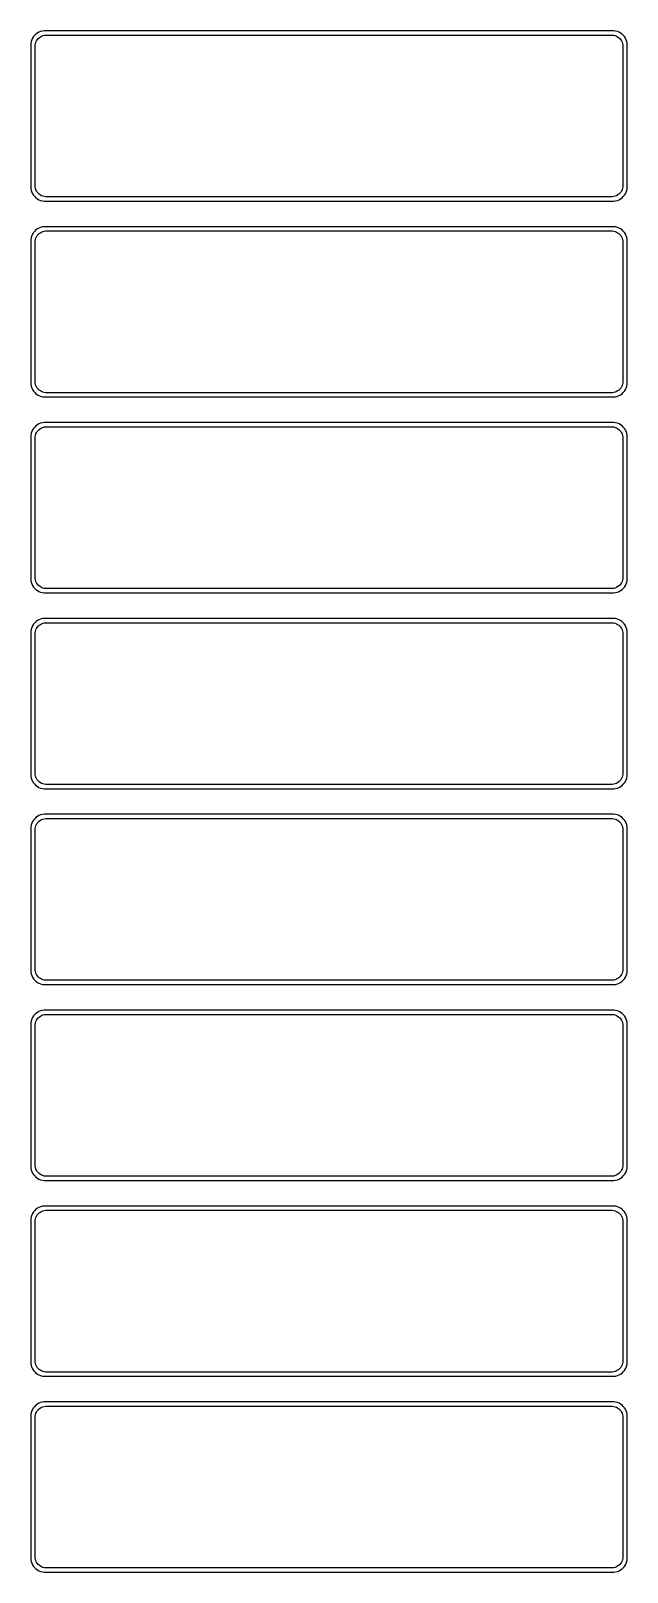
# Model space of a CAD drawing. Header units: metres. Extents: x -105 to 105, y 1005 to 2031.
# Drawn here: x -105 to 105, y 1488 to 2031 of the extents above; entities that cross this region are included whole.
import ezdxf

# ---------------------------------------------------------------- set-up
doc = ezdxf.new("R2010")
doc.units = ezdxf.units.M

msp = doc.modelspace()

# ---------------------------------------------------------------- linework, layer by layer
for p, q in [((-101.545, 2030.76), (-102.129, 2030.52)), ((-100.937, 2030.91), (-101.545, 2030.76)), ((-100.314, 2030.99), (-100.937, 2030.91)), ((100.314, 2030.99), (-100.314, 2030.99)), ((100.937, 2030.91), (100.314, 2030.99)), ((101.545, 2030.76), (100.937, 2030.91)), ((102.129, 2030.52), (101.545, 2030.76)), ((-104.961, 2026.63), (-105, 2026)), ((-105, 2026), (-105, 1976)), ((-104.843, 2027.24), (-104.961, 2026.63)), ((-104.649, 2027.84), (-104.843, 2027.24)), ((-104.382, 2028.41), (-104.649, 2027.84)), ((-104.045, 2028.94), (-104.382, 2028.41)), ((-103.645, 2029.42), (-104.045, 2028.94)), ((-103.187, 2029.85), (-103.645, 2029.42)), ((-103.5, 2025.5), (-103.468, 2026)), ((-103.5, 1976.5), (-103.5, 2025.5)), ((-103.468, 2026), (-103.374, 2026.49)), ((-103.374, 2026.49), (-103.219, 2026.97)), ((-103.219, 2026.97), (-103.005, 2027.43)), ((-102.679, 2030.22), (-103.187, 2029.85)), ((-103.005, 2027.43), (-102.736, 2027.85)), ((-102.736, 2027.85), (-102.416, 2028.24)), ((-102.129, 2030.52), (-102.679, 2030.22)), ((-102.416, 2028.24), (-102.05, 2028.58)), ((-102.05, 2028.58), (-101.643, 2028.88)), ((-101.643, 2028.88), (-101.203, 2029.12)), ((-101.203, 2029.12), (-100.736, 2029.3)), ((-100.736, 2029.3), (-100.25, 2029.43)), ((-100.25, 2029.43), (-99.7512, 2029.49)), ((-99.7512, 2029.49), (99.7512, 2029.49)), ((99.7512, 2029.49), (100.25, 2029.43)), ((100.25, 2029.43), (100.736, 2029.3)), ((100.736, 2029.3), (101.203, 2029.12)), ((101.203, 2029.12), (101.643, 2028.88)), ((101.643, 2028.88), (102.05, 2028.58)), ((102.05, 2028.58), (102.416, 2028.24)), ((102.679, 2030.22), (102.129, 2030.52)), ((102.416, 2028.24), (102.736, 2027.85)), ((103.187, 2029.85), (102.679, 2030.22)), ((102.736, 2027.85), (103.005, 2027.43)), ((103.005, 2027.43), (103.219, 2026.97)), ((103.645, 2029.42), (103.187, 2029.85)), ((103.219, 2026.97), (103.374, 2026.49)), ((103.374, 2026.49), (103.468, 2026)), ((103.468, 2026), (103.5, 2025.5)), ((103.5, 2025.5), (103.5, 1976.5)), ((104.045, 2028.94), (103.645, 2029.42)), ((104.382, 2028.41), (104.045, 2028.94)), ((104.649, 2027.84), (104.382, 2028.41)), ((104.843, 2027.24), (104.649, 2027.84)), ((104.961, 2026.63), (104.843, 2027.24)), ((105, 2026), (104.961, 2026.63)), ((105, 1976), (105, 2026)), ((-103.468, 1976), (-103.5, 1976.5)), ((103.5, 1976.5), (103.468, 1976)), ((-105, 1976), (-104.961, 1975.37)), ((-104.961, 1975.37), (-104.843, 1974.76)), ((-104.843, 1974.76), (-104.649, 1974.16)), ((-104.649, 1974.16), (-104.382, 1973.59)), ((-104.382, 1973.59), (-104.045, 1973.06)), ((-104.045, 1973.06), (-103.645, 1972.58)), ((-103.645, 1972.58), (-103.187, 1972.15)), ((-103.374, 1975.51), (-103.468, 1976)), ((-103.219, 1975.03), (-103.374, 1975.51)), ((-103.005, 1974.57), (-103.219, 1975.03)), ((-103.187, 1972.15), (-102.679, 1971.78)), ((-102.736, 1974.15), (-103.005, 1974.57)), ((-102.416, 1973.76), (-102.736, 1974.15)), ((-102.679, 1971.78), (-102.129, 1971.48)), ((-102.05, 1973.42), (-102.416, 1973.76)), ((-102.129, 1971.48), (-101.545, 1971.24)), ((-101.643, 1973.12), (-102.05, 1973.42)), ((-101.203, 1972.88), (-101.643, 1973.12)), ((-101.545, 1971.24), (-100.937, 1971.09)), ((-100.736, 1972.7), (-101.203, 1972.88)), ((-100.937, 1971.09), (-100.314, 1971.01)), ((-100.25, 1972.57), (-100.736, 1972.7)), ((-99.7512, 1972.51), (-100.25, 1972.57)), ((99.7512, 1972.51), (-99.7512, 1972.51)), ((100.25, 1972.57), (99.7512, 1972.51)), ((100.736, 1972.7), (100.25, 1972.57)), ((100.314, 1971.01), (100.937, 1971.09)), ((101.203, 1972.88), (100.736, 1972.7)), ((100.937, 1971.09), (101.545, 1971.24)), ((101.643, 1973.12), (101.203, 1972.88)), ((101.545, 1971.24), (102.129, 1971.48)), ((102.05, 1973.42), (101.643, 1973.12)), ((102.416, 1973.76), (102.05, 1973.42)), ((102.129, 1971.48), (102.679, 1971.78)), ((102.736, 1974.15), (102.416, 1973.76)), ((102.679, 1971.78), (103.187, 1972.15)), ((103.005, 1974.57), (102.736, 1974.15)), ((103.219, 1975.03), (103.005, 1974.57)), ((103.187, 1972.15), (103.645, 1972.58)), ((103.374, 1975.51), (103.219, 1975.03)), ((103.468, 1976), (103.374, 1975.51)), ((103.645, 1972.58), (104.045, 1973.06)), ((104.045, 1973.06), (104.382, 1973.59)), ((104.382, 1973.59), (104.649, 1974.16)), ((104.649, 1974.16), (104.843, 1974.76)), ((104.843, 1974.76), (104.961, 1975.37)), ((104.961, 1975.37), (105, 1976)), ((-100.314, 1971.01), (100.314, 1971.01)), ((-103.645, 1960.42), (-104.045, 1959.94)), ((-103.187, 1960.85), (-103.645, 1960.42)), ((-102.679, 1961.22), (-103.187, 1960.85)), ((-102.129, 1961.52), (-102.679, 1961.22)), ((-101.545, 1961.76), (-102.129, 1961.52)), ((-100.937, 1961.91), (-101.545, 1961.76)), ((-101.203, 1960.12), (-100.736, 1960.3)), ((-100.314, 1961.99), (-100.937, 1961.91)), ((-100.736, 1960.3), (-100.25, 1960.43)), ((100.314, 1961.99), (-100.314, 1961.99)), ((-100.25, 1960.43), (-99.7512, 1960.49)), ((-99.7512, 1960.49), (99.7512, 1960.49)), ((99.7512, 1960.49), (100.25, 1960.43)), ((100.25, 1960.43), (100.736, 1960.3)), ((100.937, 1961.91), (100.314, 1961.99)), ((100.736, 1960.3), (101.203, 1960.12)), ((101.545, 1961.76), (100.937, 1961.91)), ((102.129, 1961.52), (101.545, 1961.76)), ((102.679, 1961.22), (102.129, 1961.52)), ((103.187, 1960.85), (102.679, 1961.22)), ((103.645, 1960.42), (103.187, 1960.85)), ((104.045, 1959.94), (103.645, 1960.42)), ((-104.961, 1957.63), (-105, 1957)), ((-105, 1957), (-105, 1907)), ((-104.843, 1958.24), (-104.961, 1957.63)), ((-104.649, 1958.84), (-104.843, 1958.24)), ((-104.382, 1959.41), (-104.649, 1958.84)), ((-104.045, 1959.94), (-104.382, 1959.41)), ((-103.5, 1956.5), (-103.468, 1957)), ((-103.5, 1907.5), (-103.5, 1956.5)), ((-103.468, 1957), (-103.374, 1957.49)), ((-103.374, 1957.49), (-103.219, 1957.97)), ((-103.219, 1957.97), (-103.005, 1958.43)), ((-103.005, 1958.43), (-102.736, 1958.85)), ((-102.736, 1958.85), (-102.416, 1959.24)), ((-102.416, 1959.24), (-102.05, 1959.58)), ((-102.05, 1959.58), (-101.643, 1959.88)), ((-101.643, 1959.88), (-101.203, 1960.12)), ((101.203, 1960.12), (101.643, 1959.88)), ((101.643, 1959.88), (102.05, 1959.58)), ((102.05, 1959.58), (102.416, 1959.24)), ((102.416, 1959.24), (102.736, 1958.85)), ((102.736, 1958.85), (103.005, 1958.43)), ((103.005, 1958.43), (103.219, 1957.97)), ((103.219, 1957.97), (103.374, 1957.49)), ((103.374, 1957.49), (103.468, 1957)), ((103.468, 1957), (103.5, 1956.5)), ((103.5, 1956.5), (103.5, 1907.5)), ((104.382, 1959.41), (104.045, 1959.94)), ((104.649, 1958.84), (104.382, 1959.41)), ((104.843, 1958.24), (104.649, 1958.84)), ((104.961, 1957.63), (104.843, 1958.24)), ((105, 1957), (104.961, 1957.63)), ((105, 1907), (105, 1957)), ((-105, 1907), (-104.961, 1906.37)), ((-104.961, 1906.37), (-104.843, 1905.76)), ((-103.468, 1907), (-103.5, 1907.5)), ((-103.374, 1906.51), (-103.468, 1907)), ((-103.219, 1906.03), (-103.374, 1906.51)), ((-103.005, 1905.57), (-103.219, 1906.03)), ((103.219, 1906.03), (103.005, 1905.57)), ((103.374, 1906.51), (103.219, 1906.03)), ((103.468, 1907), (103.374, 1906.51)), ((103.5, 1907.5), (103.468, 1907)), ((104.843, 1905.76), (104.961, 1906.37)), ((104.961, 1906.37), (105, 1907)), ((-104.843, 1905.76), (-104.649, 1905.16)), ((-104.649, 1905.16), (-104.382, 1904.59)), ((-104.382, 1904.59), (-104.045, 1904.06)), ((-104.045, 1904.06), (-103.645, 1903.58)), ((-103.645, 1903.58), (-103.187, 1903.15)), ((-103.187, 1903.15), (-102.679, 1902.78)), ((-102.736, 1905.15), (-103.005, 1905.57)), ((-102.416, 1904.76), (-102.736, 1905.15)), ((-102.679, 1902.78), (-102.129, 1902.48)), ((-102.05, 1904.42), (-102.416, 1904.76)), ((-102.129, 1902.48), (-101.545, 1902.24)), ((-101.643, 1904.12), (-102.05, 1904.42)), ((-101.203, 1903.88), (-101.643, 1904.12)), ((-101.545, 1902.24), (-100.937, 1902.09)), ((-100.736, 1903.7), (-101.203, 1903.88)), ((-100.937, 1902.09), (-100.314, 1902.01)), ((-100.25, 1903.57), (-100.736, 1903.7)), ((-100.314, 1902.01), (100.314, 1902.01)), ((-99.7512, 1903.51), (-100.25, 1903.57)), ((99.7512, 1903.51), (-99.7512, 1903.51)), ((100.25, 1903.57), (99.7512, 1903.51)), ((100.736, 1903.7), (100.25, 1903.57)), ((100.314, 1902.01), (100.937, 1902.09)), ((101.203, 1903.88), (100.736, 1903.7)), ((100.937, 1902.09), (101.545, 1902.24)), ((101.643, 1904.12), (101.203, 1903.88)), ((101.545, 1902.24), (102.129, 1902.48)), ((102.05, 1904.42), (101.643, 1904.12)), ((102.416, 1904.76), (102.05, 1904.42)), ((102.129, 1902.48), (102.679, 1902.78)), ((102.736, 1905.15), (102.416, 1904.76)), ((102.679, 1902.78), (103.187, 1903.15)), ((103.005, 1905.57), (102.736, 1905.15)), ((103.187, 1903.15), (103.645, 1903.58)), ((103.645, 1903.58), (104.045, 1904.06)), ((104.045, 1904.06), (104.382, 1904.59)), ((104.382, 1904.59), (104.649, 1905.16)), ((104.649, 1905.16), (104.843, 1905.76)), ((-104.649, 1889.84), (-104.843, 1889.24)), ((-104.382, 1890.41), (-104.649, 1889.84)), ((-104.045, 1890.94), (-104.382, 1890.41)), ((-103.645, 1891.42), (-104.045, 1890.94)), ((-103.187, 1891.85), (-103.645, 1891.42)), ((-102.679, 1892.22), (-103.187, 1891.85)), ((-103.005, 1889.43), (-102.736, 1889.85)), ((-102.736, 1889.85), (-102.416, 1890.24)), ((-102.129, 1892.52), (-102.679, 1892.22)), ((-102.416, 1890.24), (-102.05, 1890.58)), ((-101.545, 1892.76), (-102.129, 1892.52)), ((-102.05, 1890.58), (-101.643, 1890.88)), ((-101.643, 1890.88), (-101.203, 1891.12)), ((-100.937, 1892.91), (-101.545, 1892.76)), ((-101.203, 1891.12), (-100.736, 1891.3)), ((-100.314, 1892.99), (-100.937, 1892.91)), ((-100.736, 1891.3), (-100.25, 1891.43)), ((100.314, 1892.99), (-100.314, 1892.99)), ((-100.25, 1891.43), (-99.7512, 1891.49)), ((-99.7512, 1891.49), (99.7512, 1891.49)), ((99.7512, 1891.49), (100.25, 1891.43)), ((100.25, 1891.43), (100.736, 1891.3)), ((100.937, 1892.91), (100.314, 1892.99)), ((100.736, 1891.3), (101.203, 1891.12)), ((101.545, 1892.76), (100.937, 1892.91)), ((101.203, 1891.12), (101.643, 1890.88)), ((102.129, 1892.52), (101.545, 1892.76)), ((101.643, 1890.88), (102.05, 1890.58)), ((102.05, 1890.58), (102.416, 1890.24)), ((102.679, 1892.22), (102.129, 1892.52)), ((102.416, 1890.24), (102.736, 1889.85)), ((103.187, 1891.85), (102.679, 1892.22)), ((102.736, 1889.85), (103.005, 1889.43)), ((103.645, 1891.42), (103.187, 1891.85)), ((104.045, 1890.94), (103.645, 1891.42)), ((104.382, 1890.41), (104.045, 1890.94)), ((104.649, 1889.84), (104.382, 1890.41)), ((104.843, 1889.24), (104.649, 1889.84)), ((-104.961, 1888.63), (-105, 1888)), ((-105, 1888), (-105, 1838)), ((-104.843, 1889.24), (-104.961, 1888.63)), ((-103.5, 1887.5), (-103.468, 1888)), ((-103.5, 1838.5), (-103.5, 1887.5)), ((-103.468, 1888), (-103.374, 1888.49)), ((-103.374, 1888.49), (-103.219, 1888.97)), ((-103.219, 1888.97), (-103.005, 1889.43)), ((103.005, 1889.43), (103.219, 1888.97)), ((103.219, 1888.97), (103.374, 1888.49)), ((103.374, 1888.49), (103.468, 1888)), ((103.468, 1888), (103.5, 1887.5)), ((103.5, 1887.5), (103.5, 1838.5)), ((104.961, 1888.63), (104.843, 1889.24)), ((105, 1888), (104.961, 1888.63)), ((105, 1838), (105, 1888)), ((-105, 1838), (-104.961, 1837.37)), ((-104.961, 1837.37), (-104.843, 1836.76)), ((-104.843, 1836.76), (-104.649, 1836.16)), ((-104.649, 1836.16), (-104.382, 1835.59)), ((-104.382, 1835.59), (-104.045, 1835.06)), ((-103.468, 1838), (-103.5, 1838.5)), ((-103.374, 1837.51), (-103.468, 1838)), ((-103.219, 1837.03), (-103.374, 1837.51)), ((-103.005, 1836.57), (-103.219, 1837.03)), ((-102.736, 1836.15), (-103.005, 1836.57)), ((-102.416, 1835.76), (-102.736, 1836.15)), ((-102.05, 1835.42), (-102.416, 1835.76)), ((-101.643, 1835.12), (-102.05, 1835.42)), ((102.05, 1835.42), (101.643, 1835.12)), ((102.416, 1835.76), (102.05, 1835.42)), ((102.736, 1836.15), (102.416, 1835.76)), ((103.005, 1836.57), (102.736, 1836.15)), ((103.219, 1837.03), (103.005, 1836.57)), ((103.374, 1837.51), (103.219, 1837.03)), ((103.468, 1838), (103.374, 1837.51)), ((103.5, 1838.5), (103.468, 1838)), ((104.045, 1835.06), (104.382, 1835.59)), ((104.382, 1835.59), (104.649, 1836.16)), ((104.649, 1836.16), (104.843, 1836.76)), ((104.843, 1836.76), (104.961, 1837.37)), ((104.961, 1837.37), (105, 1838)), ((-104.045, 1835.06), (-103.645, 1834.58)), ((-103.645, 1834.58), (-103.187, 1834.15)), ((-103.187, 1834.15), (-102.679, 1833.78)), ((-102.679, 1833.78), (-102.129, 1833.48)), ((-102.129, 1833.48), (-101.545, 1833.24)), ((-101.203, 1834.88), (-101.643, 1835.12)), ((-101.545, 1833.24), (-100.937, 1833.09)), ((-100.736, 1834.7), (-101.203, 1834.88)), ((-100.937, 1833.09), (-100.314, 1833.01)), ((-100.25, 1834.57), (-100.736, 1834.7)), ((-100.314, 1833.01), (100.314, 1833.01)), ((-99.7512, 1834.51), (-100.25, 1834.57)), ((99.7512, 1834.51), (-99.7512, 1834.51)), ((100.25, 1834.57), (99.7512, 1834.51)), ((100.736, 1834.7), (100.25, 1834.57)), ((100.314, 1833.01), (100.937, 1833.09)), ((101.203, 1834.88), (100.736, 1834.7)), ((100.937, 1833.09), (101.545, 1833.24)), ((101.643, 1835.12), (101.203, 1834.88)), ((101.545, 1833.24), (102.129, 1833.48)), ((102.129, 1833.48), (102.679, 1833.78)), ((102.679, 1833.78), (103.187, 1834.15)), ((103.187, 1834.15), (103.645, 1834.58)), ((103.645, 1834.58), (104.045, 1835.06)), ((-104.961, 1819.63), (-105, 1819)), ((-105, 1819), (-105, 1769)), ((-104.843, 1820.24), (-104.961, 1819.63)), ((-104.649, 1820.84), (-104.843, 1820.24)), ((-104.382, 1821.41), (-104.649, 1820.84)), ((-104.045, 1821.94), (-104.382, 1821.41)), ((-103.645, 1822.42), (-104.045, 1821.94)), ((-103.187, 1822.85), (-103.645, 1822.42)), ((-103.5, 1818.5), (-103.468, 1819)), ((-103.468, 1819), (-103.374, 1819.49)), ((-103.374, 1819.49), (-103.219, 1819.97)), ((-103.219, 1819.97), (-103.005, 1820.43)), ((-102.679, 1823.22), (-103.187, 1822.85)), ((-103.005, 1820.43), (-102.736, 1820.85)), ((-102.736, 1820.85), (-102.416, 1821.24)), ((-102.129, 1823.52), (-102.679, 1823.22)), ((-102.416, 1821.24), (-102.05, 1821.58)), ((-101.545, 1823.76), (-102.129, 1823.52)), ((-102.05, 1821.58), (-101.643, 1821.88)), ((-101.643, 1821.88), (-101.203, 1822.12)), ((-100.937, 1823.91), (-101.545, 1823.76)), ((-101.203, 1822.12), (-100.736, 1822.3)), ((-100.314, 1823.99), (-100.937, 1823.91)), ((-100.736, 1822.3), (-100.25, 1822.43)), ((100.314, 1823.99), (-100.314, 1823.99)), ((-100.25, 1822.43), (-99.7512, 1822.49)), ((-99.7512, 1822.49), (99.7512, 1822.49)), ((99.7512, 1822.49), (100.25, 1822.43)), ((100.25, 1822.43), (100.736, 1822.3)), ((100.937, 1823.91), (100.314, 1823.99)), ((100.736, 1822.3), (101.203, 1822.12)), ((101.545, 1823.76), (100.937, 1823.91)), ((101.203, 1822.12), (101.643, 1821.88)), ((102.129, 1823.52), (101.545, 1823.76)), ((101.643, 1821.88), (102.05, 1821.58)), ((102.05, 1821.58), (102.416, 1821.24)), ((102.679, 1823.22), (102.129, 1823.52)), ((102.416, 1821.24), (102.736, 1820.85)), ((103.187, 1822.85), (102.679, 1823.22)), ((102.736, 1820.85), (103.005, 1820.43)), ((103.005, 1820.43), (103.219, 1819.97)), ((103.645, 1822.42), (103.187, 1822.85)), ((103.219, 1819.97), (103.374, 1819.49)), ((103.374, 1819.49), (103.468, 1819)), ((103.468, 1819), (103.5, 1818.5)), ((104.045, 1821.94), (103.645, 1822.42)), ((104.382, 1821.41), (104.045, 1821.94)), ((104.649, 1820.84), (104.382, 1821.41)), ((104.843, 1820.24), (104.649, 1820.84)), ((104.961, 1819.63), (104.843, 1820.24)), ((105, 1819), (104.961, 1819.63)), ((105, 1769), (105, 1819)), ((-103.5, 1769.5), (-103.5, 1818.5)), ((103.5, 1818.5), (103.5, 1769.5)), ((-105, 1769), (-104.961, 1768.37)), ((-104.961, 1768.37), (-104.843, 1767.76)), ((-104.843, 1767.76), (-104.649, 1767.16)), ((-104.649, 1767.16), (-104.382, 1766.59)), ((-104.382, 1766.59), (-104.045, 1766.06)), ((-104.045, 1766.06), (-103.645, 1765.58)), ((-103.645, 1765.58), (-103.187, 1765.15)), ((-103.468, 1769), (-103.5, 1769.5)), ((-103.374, 1768.51), (-103.468, 1769)), ((-103.219, 1768.03), (-103.374, 1768.51)), ((-103.005, 1767.57), (-103.219, 1768.03)), ((-103.187, 1765.15), (-102.679, 1764.78)), ((-102.736, 1767.15), (-103.005, 1767.57)), ((-102.416, 1766.76), (-102.736, 1767.15)), ((-102.679, 1764.78), (-102.129, 1764.48)), ((-102.05, 1766.42), (-102.416, 1766.76)), ((-101.643, 1766.12), (-102.05, 1766.42)), ((-101.203, 1765.88), (-101.643, 1766.12)), ((-100.736, 1765.7), (-101.203, 1765.88)), ((-100.25, 1765.57), (-100.736, 1765.7)), ((-99.7512, 1765.51), (-100.25, 1765.57)), ((99.7512, 1765.51), (-99.7512, 1765.51)), ((100.25, 1765.57), (99.7512, 1765.51)), ((100.736, 1765.7), (100.25, 1765.57)), ((101.203, 1765.88), (100.736, 1765.7)), ((101.643, 1766.12), (101.203, 1765.88)), ((102.05, 1766.42), (101.643, 1766.12)), ((102.416, 1766.76), (102.05, 1766.42)), ((102.129, 1764.48), (102.679, 1764.78)), ((102.736, 1767.15), (102.416, 1766.76)), ((102.679, 1764.78), (103.187, 1765.15)), ((103.005, 1767.57), (102.736, 1767.15)), ((103.219, 1768.03), (103.005, 1767.57)), ((103.187, 1765.15), (103.645, 1765.58)), ((103.374, 1768.51), (103.219, 1768.03)), ((103.468, 1769), (103.374, 1768.51)), ((103.5, 1769.5), (103.468, 1769)), ((103.645, 1765.58), (104.045, 1766.06)), ((104.045, 1766.06), (104.382, 1766.59)), ((104.382, 1766.59), (104.649, 1767.16)), ((104.649, 1767.16), (104.843, 1767.76)), ((104.843, 1767.76), (104.961, 1768.37)), ((104.961, 1768.37), (105, 1769)), ((-102.129, 1764.48), (-101.545, 1764.24)), ((-101.545, 1764.24), (-100.937, 1764.09)), ((-100.937, 1764.09), (-100.314, 1764.01)), ((-100.314, 1764.01), (100.314, 1764.01)), ((100.314, 1764.01), (100.937, 1764.09)), ((100.937, 1764.09), (101.545, 1764.24)), ((101.545, 1764.24), (102.129, 1764.48)), ((-103.187, 1753.85), (-103.645, 1753.42)), ((-102.679, 1754.22), (-103.187, 1753.85)), ((-102.129, 1754.52), (-102.679, 1754.22)), ((-101.545, 1754.76), (-102.129, 1754.52)), ((-100.937, 1754.91), (-101.545, 1754.76)), ((-100.314, 1754.99), (-100.937, 1754.91)), ((100.314, 1754.99), (-100.314, 1754.99)), ((100.937, 1754.91), (100.314, 1754.99)), ((101.545, 1754.76), (100.937, 1754.91)), ((102.129, 1754.52), (101.545, 1754.76)), ((102.679, 1754.22), (102.129, 1754.52)), ((103.187, 1753.85), (102.679, 1754.22)), ((103.645, 1753.42), (103.187, 1753.85)), ((-104.961, 1750.63), (-105, 1750)), ((-105, 1750), (-105, 1700)), ((-104.843, 1751.24), (-104.961, 1750.63)), ((-104.649, 1751.84), (-104.843, 1751.24)), ((-104.382, 1752.41), (-104.649, 1751.84)), ((-104.045, 1752.94), (-104.382, 1752.41)), ((-103.645, 1753.42), (-104.045, 1752.94)), ((-103.5, 1749.5), (-103.468, 1750)), ((-103.5, 1700.5), (-103.5, 1749.5)), ((-103.468, 1750), (-103.374, 1750.49)), ((-103.374, 1750.49), (-103.219, 1750.97)), ((-103.219, 1750.97), (-103.005, 1751.43)), ((-103.005, 1751.43), (-102.736, 1751.85)), ((-102.736, 1751.85), (-102.416, 1752.24)), ((-102.416, 1752.24), (-102.05, 1752.58)), ((-102.05, 1752.58), (-101.643, 1752.88)), ((-101.643, 1752.88), (-101.203, 1753.12)), ((-101.203, 1753.12), (-100.736, 1753.3)), ((-100.736, 1753.3), (-100.25, 1753.43)), ((-100.25, 1753.43), (-99.7512, 1753.49)), ((-99.7512, 1753.49), (99.7512, 1753.49)), ((99.7512, 1753.49), (100.25, 1753.43)), ((100.25, 1753.43), (100.736, 1753.3)), ((100.736, 1753.3), (101.203, 1753.12)), ((101.203, 1753.12), (101.643, 1752.88)), ((101.643, 1752.88), (102.05, 1752.58)), ((102.05, 1752.58), (102.416, 1752.24)), ((102.416, 1752.24), (102.736, 1751.85)), ((102.736, 1751.85), (103.005, 1751.43)), ((103.005, 1751.43), (103.219, 1750.97)), ((103.219, 1750.97), (103.374, 1750.49)), ((103.374, 1750.49), (103.468, 1750)), ((103.468, 1750), (103.5, 1749.5)), ((103.5, 1749.5), (103.5, 1700.5)), ((104.045, 1752.94), (103.645, 1753.42)), ((104.382, 1752.41), (104.045, 1752.94)), ((104.649, 1751.84), (104.382, 1752.41)), ((104.843, 1751.24), (104.649, 1751.84)), ((104.961, 1750.63), (104.843, 1751.24)), ((105, 1750), (104.961, 1750.63)), ((105, 1700), (105, 1750)), ((-105, 1700), (-104.961, 1699.37)), ((-103.468, 1700), (-103.5, 1700.5)), ((-103.374, 1699.51), (-103.468, 1700)), ((103.468, 1700), (103.374, 1699.51)), ((103.5, 1700.5), (103.468, 1700)), ((104.961, 1699.37), (105, 1700)), ((-104.961, 1699.37), (-104.843, 1698.76)), ((-104.843, 1698.76), (-104.649, 1698.16)), ((-104.649, 1698.16), (-104.382, 1697.59)), ((-104.382, 1697.59), (-104.045, 1697.06)), ((-104.045, 1697.06), (-103.645, 1696.58)), ((-103.645, 1696.58), (-103.187, 1696.15)), ((-103.219, 1699.03), (-103.374, 1699.51)), ((-103.005, 1698.57), (-103.219, 1699.03)), ((-103.187, 1696.15), (-102.679, 1695.78)), ((-102.736, 1698.15), (-103.005, 1698.57)), ((-102.416, 1697.76), (-102.736, 1698.15)), ((-102.679, 1695.78), (-102.129, 1695.48)), ((-102.05, 1697.42), (-102.416, 1697.76)), ((-102.129, 1695.48), (-101.545, 1695.24)), ((-101.643, 1697.12), (-102.05, 1697.42)), ((-101.203, 1696.88), (-101.643, 1697.12)), ((-101.545, 1695.24), (-100.937, 1695.09)), ((-100.736, 1696.7), (-101.203, 1696.88)), ((-100.937, 1695.09), (-100.314, 1695.01)), ((-100.25, 1696.57), (-100.736, 1696.7)), ((-100.314, 1695.01), (100.314, 1695.01)), ((-99.7512, 1696.51), (-100.25, 1696.57)), ((99.7512, 1696.51), (-99.7512, 1696.51)), ((100.25, 1696.57), (99.7512, 1696.51)), ((100.736, 1696.7), (100.25, 1696.57)), ((100.314, 1695.01), (100.937, 1695.09)), ((101.203, 1696.88), (100.736, 1696.7)), ((100.937, 1695.09), (101.545, 1695.24)), ((101.643, 1697.12), (101.203, 1696.88)), ((101.545, 1695.24), (102.129, 1695.48)), ((102.05, 1697.42), (101.643, 1697.12)), ((102.416, 1697.76), (102.05, 1697.42)), ((102.129, 1695.48), (102.679, 1695.78)), ((102.736, 1698.15), (102.416, 1697.76)), ((102.679, 1695.78), (103.187, 1696.15)), ((103.005, 1698.57), (102.736, 1698.15)), ((103.219, 1699.03), (103.005, 1698.57)), ((103.187, 1696.15), (103.645, 1696.58)), ((103.374, 1699.51), (103.219, 1699.03)), ((103.645, 1696.58), (104.045, 1697.06)), ((104.045, 1697.06), (104.382, 1697.59)), ((104.382, 1697.59), (104.649, 1698.16)), ((104.649, 1698.16), (104.843, 1698.76)), ((104.843, 1698.76), (104.961, 1699.37)), ((-104.382, 1683.41), (-104.649, 1682.84)), ((-104.045, 1683.94), (-104.382, 1683.41)), ((-103.645, 1684.42), (-104.045, 1683.94)), ((-103.187, 1684.85), (-103.645, 1684.42)), ((-102.679, 1685.22), (-103.187, 1684.85)), ((-102.736, 1682.85), (-102.416, 1683.24)), ((-102.129, 1685.52), (-102.679, 1685.22)), ((-102.416, 1683.24), (-102.05, 1683.58)), ((-101.545, 1685.76), (-102.129, 1685.52)), ((-102.05, 1683.58), (-101.643, 1683.88)), ((-101.643, 1683.88), (-101.203, 1684.12)), ((-100.937, 1685.91), (-101.545, 1685.76)), ((-101.203, 1684.12), (-100.736, 1684.3)), ((-100.314, 1685.99), (-100.937, 1685.91)), ((-100.736, 1684.3), (-100.25, 1684.43)), ((100.314, 1685.99), (-100.314, 1685.99)), ((-100.25, 1684.43), (-99.7512, 1684.49)), ((-99.7512, 1684.49), (99.7512, 1684.49)), ((99.7512, 1684.49), (100.25, 1684.43)), ((100.25, 1684.43), (100.736, 1684.3)), ((100.937, 1685.91), (100.314, 1685.99)), ((100.736, 1684.3), (101.203, 1684.12)), ((101.545, 1685.76), (100.937, 1685.91)), ((101.203, 1684.12), (101.643, 1683.88)), ((102.129, 1685.52), (101.545, 1685.76)), ((101.643, 1683.88), (102.05, 1683.58)), ((102.05, 1683.58), (102.416, 1683.24)), ((102.679, 1685.22), (102.129, 1685.52)), ((102.416, 1683.24), (102.736, 1682.85)), ((103.187, 1684.85), (102.679, 1685.22)), ((103.645, 1684.42), (103.187, 1684.85)), ((104.045, 1683.94), (103.645, 1684.42)), ((104.382, 1683.41), (104.045, 1683.94)), ((104.649, 1682.84), (104.382, 1683.41)), ((-104.961, 1681.63), (-105, 1681)), ((-105, 1681), (-105, 1631)), ((-104.843, 1682.24), (-104.961, 1681.63)), ((-104.649, 1682.84), (-104.843, 1682.24)), ((-103.5, 1680.5), (-103.468, 1681)), ((-103.5, 1631.5), (-103.5, 1680.5)), ((-103.468, 1681), (-103.374, 1681.49)), ((-103.374, 1681.49), (-103.219, 1681.97)), ((-103.219, 1681.97), (-103.005, 1682.43)), ((-103.005, 1682.43), (-102.736, 1682.85)), ((102.736, 1682.85), (103.005, 1682.43)), ((103.005, 1682.43), (103.219, 1681.97)), ((103.219, 1681.97), (103.374, 1681.49)), ((103.374, 1681.49), (103.468, 1681)), ((103.468, 1681), (103.5, 1680.5)), ((103.5, 1680.5), (103.5, 1631.5)), ((104.843, 1682.24), (104.649, 1682.84)), ((104.961, 1681.63), (104.843, 1682.24)), ((105, 1681), (104.961, 1681.63)), ((105, 1631), (105, 1681)), ((-105, 1631), (-104.961, 1630.37)), ((-104.961, 1630.37), (-104.843, 1629.76)), ((-104.843, 1629.76), (-104.649, 1629.16)), ((-104.649, 1629.16), (-104.382, 1628.59)), ((-103.468, 1631), (-103.5, 1631.5)), ((-103.374, 1630.51), (-103.468, 1631)), ((-103.219, 1630.03), (-103.374, 1630.51)), ((-103.005, 1629.57), (-103.219, 1630.03)), ((-102.736, 1629.15), (-103.005, 1629.57)), ((-102.416, 1628.76), (-102.736, 1629.15)), ((102.736, 1629.15), (102.416, 1628.76)), ((103.005, 1629.57), (102.736, 1629.15)), ((103.219, 1630.03), (103.005, 1629.57)), ((103.374, 1630.51), (103.219, 1630.03)), ((103.468, 1631), (103.374, 1630.51)), ((103.5, 1631.5), (103.468, 1631)), ((104.382, 1628.59), (104.649, 1629.16)), ((104.649, 1629.16), (104.843, 1629.76)), ((104.843, 1629.76), (104.961, 1630.37)), ((104.961, 1630.37), (105, 1631)), ((-104.382, 1628.59), (-104.045, 1628.06)), ((-104.045, 1628.06), (-103.645, 1627.58)), ((-103.645, 1627.58), (-103.187, 1627.15)), ((-103.187, 1627.15), (-102.679, 1626.78)), ((-102.679, 1626.78), (-102.129, 1626.48)), ((-102.05, 1628.42), (-102.416, 1628.76)), ((-102.129, 1626.48), (-101.545, 1626.24)), ((-101.643, 1628.12), (-102.05, 1628.42)), ((-101.203, 1627.88), (-101.643, 1628.12)), ((-101.545, 1626.24), (-100.937, 1626.09)), ((-100.736, 1627.7), (-101.203, 1627.88)), ((-100.937, 1626.09), (-100.314, 1626.01)), ((-100.25, 1627.57), (-100.736, 1627.7)), ((-100.314, 1626.01), (100.314, 1626.01)), ((-99.7512, 1627.51), (-100.25, 1627.57)), ((99.7512, 1627.51), (-99.7512, 1627.51)), ((100.25, 1627.57), (99.7512, 1627.51)), ((100.736, 1627.7), (100.25, 1627.57)), ((100.314, 1626.01), (100.937, 1626.09)), ((101.203, 1627.88), (100.736, 1627.7)), ((100.937, 1626.09), (101.545, 1626.24)), ((101.643, 1628.12), (101.203, 1627.88)), ((101.545, 1626.24), (102.129, 1626.48)), ((102.05, 1628.42), (101.643, 1628.12)), ((102.416, 1628.76), (102.05, 1628.42)), ((102.129, 1626.48), (102.679, 1626.78)), ((102.679, 1626.78), (103.187, 1627.15)), ((103.187, 1627.15), (103.645, 1627.58)), ((103.645, 1627.58), (104.045, 1628.06)), ((104.045, 1628.06), (104.382, 1628.59)), ((-104.843, 1613.24), (-104.961, 1612.63)), ((-104.649, 1613.84), (-104.843, 1613.24)), ((-104.382, 1614.41), (-104.649, 1613.84)), ((-104.045, 1614.94), (-104.382, 1614.41)), ((-103.645, 1615.42), (-104.045, 1614.94)), ((-103.187, 1615.85), (-103.645, 1615.42)), ((-103.374, 1612.49), (-103.219, 1612.97)), ((-103.219, 1612.97), (-103.005, 1613.43)), ((-102.679, 1616.22), (-103.187, 1615.85)), ((-103.005, 1613.43), (-102.736, 1613.85)), ((-102.736, 1613.85), (-102.416, 1614.24)), ((-102.129, 1616.52), (-102.679, 1616.22)), ((-102.416, 1614.24), (-102.05, 1614.58)), ((-101.545, 1616.76), (-102.129, 1616.52)), ((-102.05, 1614.58), (-101.643, 1614.88)), ((-101.643, 1614.88), (-101.203, 1615.12)), ((-100.937, 1616.91), (-101.545, 1616.76)), ((-101.203, 1615.12), (-100.736, 1615.3)), ((-100.314, 1616.99), (-100.937, 1616.91)), ((-100.736, 1615.3), (-100.25, 1615.43)), ((100.314, 1616.99), (-100.314, 1616.99)), ((-100.25, 1615.43), (-99.7512, 1615.49)), ((-99.7512, 1615.49), (99.7512, 1615.49)), ((99.7512, 1615.49), (100.25, 1615.43)), ((100.25, 1615.43), (100.736, 1615.3)), ((100.937, 1616.91), (100.314, 1616.99)), ((100.736, 1615.3), (101.203, 1615.12)), ((101.545, 1616.76), (100.937, 1616.91)), ((101.203, 1615.12), (101.643, 1614.88)), ((102.129, 1616.52), (101.545, 1616.76)), ((101.643, 1614.88), (102.05, 1614.58)), ((102.05, 1614.58), (102.416, 1614.24)), ((102.679, 1616.22), (102.129, 1616.52)), ((102.416, 1614.24), (102.736, 1613.85)), ((103.187, 1615.85), (102.679, 1616.22)), ((102.736, 1613.85), (103.005, 1613.43)), ((103.005, 1613.43), (103.219, 1612.97)), ((103.645, 1615.42), (103.187, 1615.85)), ((103.219, 1612.97), (103.374, 1612.49)), ((104.045, 1614.94), (103.645, 1615.42)), ((104.382, 1614.41), (104.045, 1614.94)), ((104.649, 1613.84), (104.382, 1614.41)), ((104.843, 1613.24), (104.649, 1613.84)), ((104.961, 1612.63), (104.843, 1613.24)), ((-104.961, 1612.63), (-105, 1612)), ((-105, 1612), (-105, 1562)), ((-103.5, 1611.5), (-103.468, 1612)), ((-103.5, 1562.5), (-103.5, 1611.5)), ((-103.468, 1612), (-103.374, 1612.49)), ((103.374, 1612.49), (103.468, 1612)), ((103.468, 1612), (103.5, 1611.5)), ((103.5, 1611.5), (103.5, 1562.5)), ((105, 1612), (104.961, 1612.63)), ((105, 1562), (105, 1612)), ((-105, 1562), (-104.961, 1561.37)), ((-104.961, 1561.37), (-104.843, 1560.76)), ((-104.843, 1560.76), (-104.649, 1560.16)), ((-104.649, 1560.16), (-104.382, 1559.59)), ((-104.382, 1559.59), (-104.045, 1559.06)), ((-104.045, 1559.06), (-103.645, 1558.58)), ((-103.645, 1558.58), (-103.187, 1558.15)), ((-103.468, 1562), (-103.5, 1562.5)), ((-103.374, 1561.51), (-103.468, 1562)), ((-103.219, 1561.03), (-103.374, 1561.51)), ((-103.005, 1560.57), (-103.219, 1561.03)), ((-102.736, 1560.15), (-103.005, 1560.57)), ((-102.416, 1559.76), (-102.736, 1560.15)), ((-102.05, 1559.42), (-102.416, 1559.76)), ((-101.643, 1559.12), (-102.05, 1559.42)), ((-101.203, 1558.88), (-101.643, 1559.12)), ((-100.736, 1558.7), (-101.203, 1558.88)), ((-100.25, 1558.57), (-100.736, 1558.7)), ((-99.7512, 1558.51), (-100.25, 1558.57)), ((99.7512, 1558.51), (-99.7512, 1558.51)), ((100.25, 1558.57), (99.7512, 1558.51)), ((100.736, 1558.7), (100.25, 1558.57)), ((101.203, 1558.88), (100.736, 1558.7)), ((101.643, 1559.12), (101.203, 1558.88)), ((102.05, 1559.42), (101.643, 1559.12)), ((102.416, 1559.76), (102.05, 1559.42)), ((102.736, 1560.15), (102.416, 1559.76)), ((103.005, 1560.57), (102.736, 1560.15)), ((103.219, 1561.03), (103.005, 1560.57)), ((103.187, 1558.15), (103.645, 1558.58)), ((103.374, 1561.51), (103.219, 1561.03)), ((103.468, 1562), (103.374, 1561.51)), ((103.5, 1562.5), (103.468, 1562)), ((103.645, 1558.58), (104.045, 1559.06)), ((104.045, 1559.06), (104.382, 1559.59)), ((104.382, 1559.59), (104.649, 1560.16)), ((104.649, 1560.16), (104.843, 1560.76)), ((104.843, 1560.76), (104.961, 1561.37)), ((104.961, 1561.37), (105, 1562)), ((-103.187, 1558.15), (-102.679, 1557.78)), ((-102.679, 1557.78), (-102.129, 1557.48)), ((-102.129, 1557.48), (-101.545, 1557.24)), ((-101.545, 1557.24), (-100.937, 1557.09)), ((-100.937, 1557.09), (-100.314, 1557.01)), ((-100.314, 1557.01), (100.314, 1557.01)), ((100.314, 1557.01), (100.937, 1557.09)), ((100.937, 1557.09), (101.545, 1557.24)), ((101.545, 1557.24), (102.129, 1557.48)), ((102.129, 1557.48), (102.679, 1557.78)), ((102.679, 1557.78), (103.187, 1558.15)), ((-102.129, 1547.52), (-102.679, 1547.22)), ((-101.545, 1547.76), (-102.129, 1547.52)), ((-100.937, 1547.91), (-101.545, 1547.76)), ((-100.314, 1547.99), (-100.937, 1547.91)), ((100.314, 1547.99), (-100.314, 1547.99)), ((100.937, 1547.91), (100.314, 1547.99)), ((101.545, 1547.76), (100.937, 1547.91)), ((102.129, 1547.52), (101.545, 1547.76)), ((102.679, 1547.22), (102.129, 1547.52)), ((-104.961, 1543.63), (-105, 1543)), ((-105, 1543), (-105, 1493)), ((-104.843, 1544.24), (-104.961, 1543.63)), ((-104.649, 1544.84), (-104.843, 1544.24)), ((-104.382, 1545.41), (-104.649, 1544.84)), ((-104.045, 1545.94), (-104.382, 1545.41)), ((-103.645, 1546.42), (-104.045, 1545.94)), ((-103.187, 1546.85), (-103.645, 1546.42)), ((-103.5, 1542.5), (-103.468, 1543)), ((-103.5, 1493.5), (-103.5, 1542.5)), ((-103.468, 1543), (-103.374, 1543.49)), ((-103.374, 1543.49), (-103.219, 1543.97)), ((-103.219, 1543.97), (-103.005, 1544.43)), ((-102.679, 1547.22), (-103.187, 1546.85)), ((-103.005, 1544.43), (-102.736, 1544.85)), ((-102.736, 1544.85), (-102.416, 1545.24)), ((-102.416, 1545.24), (-102.05, 1545.58)), ((-102.05, 1545.58), (-101.643, 1545.88)), ((-101.643, 1545.88), (-101.203, 1546.12)), ((-101.203, 1546.12), (-100.736, 1546.3)), ((-100.736, 1546.3), (-100.25, 1546.43)), ((-100.25, 1546.43), (-99.7512, 1546.49)), ((-99.7512, 1546.49), (99.7512, 1546.49)), ((99.7512, 1546.49), (100.25, 1546.43)), ((100.25, 1546.43), (100.736, 1546.3)), ((100.736, 1546.3), (101.203, 1546.12)), ((101.203, 1546.12), (101.643, 1545.88)), ((101.643, 1545.88), (102.05, 1545.58)), ((102.05, 1545.58), (102.416, 1545.24)), ((102.416, 1545.24), (102.736, 1544.85)), ((103.187, 1546.85), (102.679, 1547.22)), ((102.736, 1544.85), (103.005, 1544.43)), ((103.005, 1544.43), (103.219, 1543.97)), ((103.645, 1546.42), (103.187, 1546.85)), ((103.219, 1543.97), (103.374, 1543.49)), ((103.374, 1543.49), (103.468, 1543)), ((103.468, 1543), (103.5, 1542.5)), ((103.5, 1542.5), (103.5, 1493.5)), ((104.045, 1545.94), (103.645, 1546.42)), ((104.382, 1545.41), (104.045, 1545.94)), ((104.649, 1544.84), (104.382, 1545.41)), ((104.843, 1544.24), (104.649, 1544.84)), ((104.961, 1543.63), (104.843, 1544.24)), ((105, 1543), (104.961, 1543.63)), ((105, 1493), (105, 1543)), ((-103.468, 1493), (-103.5, 1493.5)), ((103.5, 1493.5), (103.468, 1493)), ((-105, 1493), (-104.961, 1492.37)), ((-104.961, 1492.37), (-104.843, 1491.76)), ((-104.843, 1491.76), (-104.649, 1491.16)), ((-104.649, 1491.16), (-104.382, 1490.59)), ((-104.382, 1490.59), (-104.045, 1490.06)), ((-104.045, 1490.06), (-103.645, 1489.58)), ((-103.645, 1489.58), (-103.187, 1489.15)), ((-103.374, 1492.51), (-103.468, 1493)), ((-103.219, 1492.03), (-103.374, 1492.51)), ((-103.005, 1491.57), (-103.219, 1492.03)), ((-103.187, 1489.15), (-102.679, 1488.78)), ((-102.736, 1491.15), (-103.005, 1491.57)), ((-102.416, 1490.76), (-102.736, 1491.15)), ((-102.679, 1488.78), (-102.129, 1488.48)), ((-102.05, 1490.42), (-102.416, 1490.76)), ((-102.129, 1488.48), (-101.545, 1488.24)), ((-101.643, 1490.12), (-102.05, 1490.42)), ((-101.203, 1489.88), (-101.643, 1490.12)), ((-101.545, 1488.24), (-100.937, 1488.09)), ((-100.736, 1489.7), (-101.203, 1489.88)), ((-100.937, 1488.09), (-100.314, 1488.01)), ((-100.25, 1489.57), (-100.736, 1489.7)), ((-100.314, 1488.01), (100.314, 1488.01)), ((-99.7512, 1489.51), (-100.25, 1489.57)), ((99.7512, 1489.51), (-99.7512, 1489.51)), ((100.25, 1489.57), (99.7512, 1489.51)), ((100.736, 1489.7), (100.25, 1489.57)), ((100.314, 1488.01), (100.937, 1488.09)), ((101.203, 1489.88), (100.736, 1489.7)), ((100.937, 1488.09), (101.545, 1488.24)), ((101.643, 1490.12), (101.203, 1489.88)), ((101.545, 1488.24), (102.129, 1488.48)), ((102.05, 1490.42), (101.643, 1490.12)), ((102.416, 1490.76), (102.05, 1490.42)), ((102.129, 1488.48), (102.679, 1488.78)), ((102.736, 1491.15), (102.416, 1490.76)), ((102.679, 1488.78), (103.187, 1489.15)), ((103.005, 1491.57), (102.736, 1491.15)), ((103.219, 1492.03), (103.005, 1491.57)), ((103.187, 1489.15), (103.645, 1489.58)), ((103.374, 1492.51), (103.219, 1492.03)), ((103.468, 1493), (103.374, 1492.51)), ((103.645, 1489.58), (104.045, 1490.06)), ((104.045, 1490.06), (104.382, 1490.59)), ((104.382, 1490.59), (104.649, 1491.16)), ((104.649, 1491.16), (104.843, 1491.76)), ((104.843, 1491.76), (104.961, 1492.37)), ((104.961, 1492.37), (105, 1493))]:
    msp.add_line(p, q)

doc.saveas('drawing.dxf')
